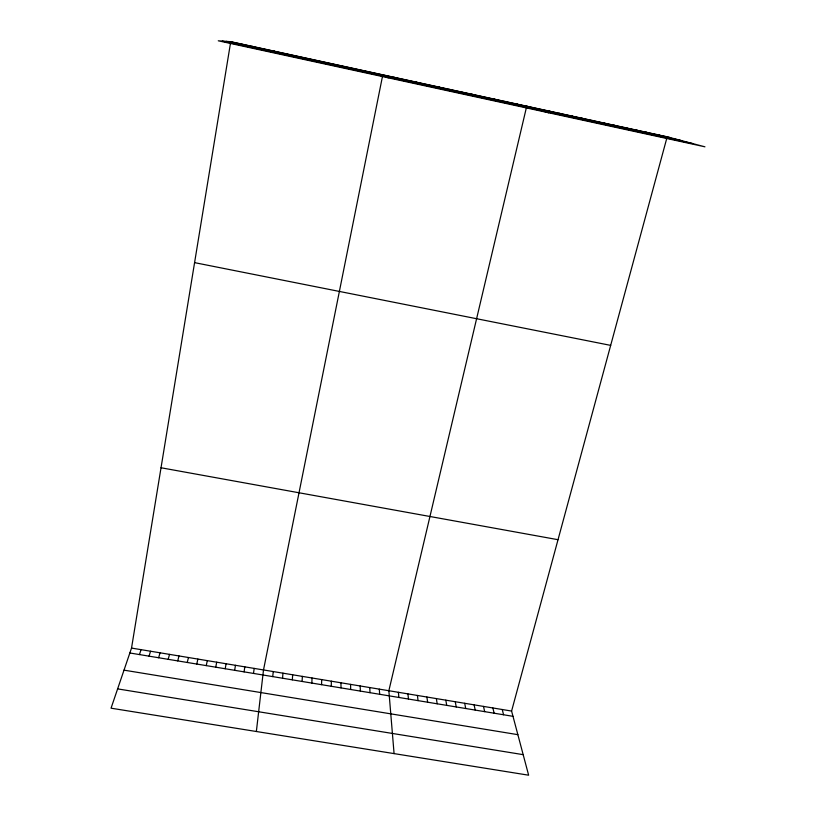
<?xml version="1.0" encoding="UTF-8"?>
<svg xmlns="http://www.w3.org/2000/svg" width="816" height="816" viewBox="0 0 816 816"><rect width="100%" height="100%" fill="white"/><g stroke="black" fill="none" stroke-linecap="round" stroke-linejoin="round"><path stroke-width="1.22" d="M331.296 686.287L331.337 681.187M321.575 684.675L321.688 679.595M311.845 683.074L312.038 677.994M302.093 681.462L302.359 676.382M292.322 679.84L292.669 674.781M282.54 678.229L282.968 673.169M272.738 676.607L273.248 671.558M256.357 731.503L263.507 669.946L382.796 74.827L388.324 77.846M253.511 673.424L254.174 668.396M244.096 671.874L244.831 666.856M234.661 670.313L235.467 665.295M667.182 136.823L230.734 41.677L218.27 40.8L704.953 146.819L667.182 136.823L511.591 711.062L528.635 775.2L111.047 708.186L131.529 648.077L230.54 42.84M225.206 668.743L226.093 663.745M215.74 667.182L216.709 662.194M206.254 665.611L207.305 660.634M196.758 664.04L197.88 659.073M526.432 107.447L388.855 690.724L394.077 753.607M187.252 662.47L188.455 657.502M177.725 660.899L179 655.942M168.178 659.318L169.534 654.371M158.62 657.737L160.058 652.8M149.053 656.156L150.562 651.229M139.465 654.575L141.056 649.648M274.003 51.265L274.584 51.245M262.966 48.858L263.65 48.858M251.909 46.441L252.695 46.471M240.832 44.033L241.72 44.074M117.626 688.888L523.178 754.657M129.856 652.984L512.989 716.326M124.012 670.15L517.864 734.665M131.529 648.077L511.591 711.062M161.027 467.762L558.022 539.702M194.585 262.64L610.674 345.382M229.724 41.616L670.232 137.629M226.205 41.361L680.942 140.464M222.319 41.086L692.723 143.585M656.503 134.497L659.45 135.283M645.793 132.161L648.659 132.926M635.072 129.826L637.837 130.57M624.332 127.48L626.994 128.204M613.561 125.134L616.131 125.837M602.779 122.788L605.258 123.471M591.977 120.431L594.354 121.094M581.155 118.075L583.43 118.708M570.313 115.709L572.485 116.331M559.45 113.342L561.52 113.934M548.556 110.966L550.545 111.537M537.652 108.589L539.539 109.14M526.728 106.213L548.801 112.802M515.783 103.826L517.466 104.336M504.818 101.429L506.399 101.918M493.833 99.032L495.302 99.501M482.817 96.635L484.194 97.084M471.791 94.228L473.066 94.656M460.744 91.82L461.917 92.218M449.667 89.413L450.738 89.791M438.58 86.996L439.538 87.343M427.462 84.568L428.329 84.905M416.333 82.141L417.088 82.457M405.175 79.713L405.827 79.999M393.995 77.275L394.546 77.54M502.248 709.512L503.564 714.765M492.874 707.962L494.129 713.204M483.5 706.411L484.673 711.644M474.106 704.851L475.208 710.073M464.692 703.29L465.722 708.512M455.267 701.729L456.226 706.942M445.822 700.169L446.709 705.361M436.366 698.598L437.172 703.79M426.901 697.027L427.625 702.209M417.415 695.456L418.067 700.628M407.908 693.875L408.49 699.047M398.392 692.305L398.891 697.456M379.307 689.143L379.664 694.283M369.75 687.551L370.015 692.682M360.162 685.97L360.366 691.091M350.574 684.379L350.696 689.489M340.966 682.788L341.006 687.888"/></g></svg>
